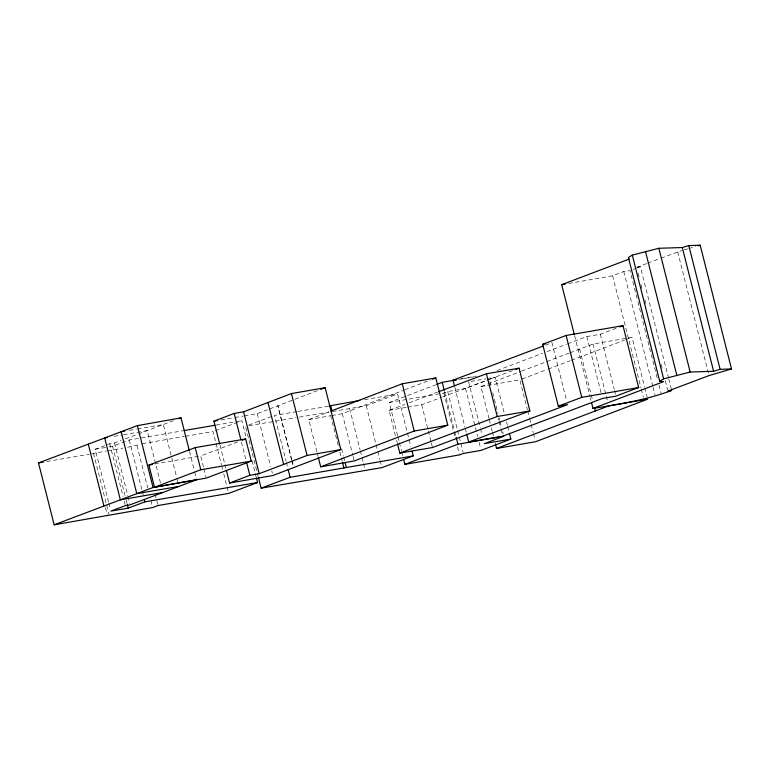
<?xml version="1.0" encoding="UTF-8"?>
<svg xmlns="http://www.w3.org/2000/svg" width="770" height="770" viewBox="0 0 770 770"><rect width="100%" height="100%" fill="white"/><g stroke="black" fill="none" stroke-linecap="round" stroke-linejoin="round"><path stroke-width="0.58" stroke-dasharray="3.85 2.89" d="M568.799 283.437L612.593 275.804L623.758 271.512L630.024 270.597L637.627 300.666M316.922 451.846L308.751 419.573L328.829 411.892M331.889 415.531L342.303 413.711L403.904 390.14M404.924 389.745L430.247 380.053M244.379 415.877L257.267 413.634L267.652 409.678M269.721 408.889L319.54 389.841M397.638 435.724L389.235 402.498L435.618 384.856M389.235 402.498L443.886 393.018L447.717 391.564L465.503 388.484L495.187 377.194L504.466 413.856M545.372 345.22L551.955 342.727L566.749 401.17M497.102 370.534L542.6 353.315M546.998 351.649L566.653 344.209M567.721 343.805L586.836 336.567L600.311 334.247L616.51 328.116M489.027 418.668L480.913 386.588L520.481 371.573M521.559 371.159L568.991 353.17M570.05 352.766L593.083 344.026L632.026 337.289L644.5 386.559M521.983 379.052L547.239 369.465M548.288 369.071L570.281 360.716M571.398 360.293L624.634 340.099M625.683 339.695L632.026 337.289M108.532 501.953L95.201 449.247L109.735 443.761L114.47 442.952L121.034 440.478M125.414 438.823L137.426 434.299M138.513 433.885L173.279 420.776M109.07 446.869L112.584 446.263L129.283 439.968L182.865 430.776M127.618 447.303L140.236 444.463M636.636 267.334L646.617 263.561M647.734 263.147L659.938 258.537M661.045 258.123L681.97 250.568M633.123 269.423L636.222 268.258M637.252 267.873L640.361 266.699L668.447 377.724M215.254 430.709L241.895 420.651L246.246 437.841M237.805 441.932L200.662 455.936L203.607 467.592M395.453 435.781L389.023 410.362L404.914 404.385M409.111 402.806L437.524 392.132M407.686 407.176L421.69 404.789L441.547 397.32M442.635 396.916L488.786 379.562M489.884 379.158L512.676 370.591M248.825 425.03L272.243 416.252M332.573 411.478L366.26 405.752L397.58 394.019L407.147 431.826M91.784 453.8L106.462 450.96M684.241 249.894L687.658 248.893M688.803 248.556L695.628 246.535M154.78 464.041L198.304 456.36M308.751 419.573L330.734 415.733M114.143 436.33L122.42 434.896M123.595 434.694L147.224 430.603L160.564 483.31M220.952 419.948L233.839 417.706M235.004 417.504L243.214 416.079M458.708 379.485L474.002 376.828M470.922 381.4L485.947 378.792M487.102 378.599L495.187 377.194M107.636 450.758L122.911 448.121M480.913 386.588L519.856 379.851L527.392 409.64M129.341 430.363L136.377 429.15M137.541 428.948L163.336 424.52L176.667 477.236M461.297 378.744L476.601 376.106M216.043 425.088L241.895 420.651M95.201 449.247L107.896 447.072M142.373 443.664L184.367 436.455M185.522 436.263L213.03 431.547L221.433 464.772M46.787 461.509L89.416 454.204M637.57 267.18L640.361 266.699M364.518 399.63L397.58 394.019M296.806 411.623L274.476 415.415L286.074 461.249M297.971 411.421L328.299 406.262M248.903 425.704L295.959 417.706M299.405 417.119L329.011 412.085M389.023 410.362L406.522 407.369M677.687 251.838L708.708 374.432M668.745 378.888L671.671 390.448M638.099 273.119L639.273 277.749M641.025 284.688L642.199 289.308M644.827 299.722L646.001 304.342M661.218 364.489L662.393 369.109M665.318 380.678L667.657 389.928M637.926 301.821L644.365 327.269M644.654 328.424L657.532 379.312M658.995 385.096L661.045 393.191M623.758 271.512L652.729 386.001M653.027 387.156L655.068 395.26M644.788 387.705L647.108 396.877M612.593 275.804L640.977 387.993M641.275 389.148L643.316 397.243M600.311 334.247L614.229 389.245M614.518 390.39L615.673 394.981M593.083 344.026L607.289 400.169M586.836 336.567L601.043 392.719M579.646 349.118L592.698 400.679M574.574 335.566L590.09 396.868M590.378 398.023L590.965 400.333M527.691 410.785L529.423 417.667M529.712 418.813L530.876 423.394M531.165 424.539L533.196 432.557M533.485 433.703L534.938 439.439M506.496 421.883L507.363 425.319M507.651 426.464L509.105 432.191M489.855 381.256L491.308 386.992M492.752 392.719L497.969 413.346M499.133 417.927L499.711 420.218M500 421.363L501.453 427.09M502.608 431.672L503.195 433.962M498.219 417.821L498.806 420.112M499.095 421.257L500.827 428.13M501.126 429.285L502.281 433.866M489.316 419.814L490.192 423.25M491.347 427.831L492.213 431.277M492.511 432.422L493.378 435.858M468.612 381.805L480.211 427.629M480.499 428.784L481.953 434.511M465.503 388.484L477.689 436.6M479.133 442.336L480.586 448.063M454.791 387.041L464.936 427.148M465.224 428.293L466.389 432.875M447.717 391.564L457.284 429.381M457.572 430.526L463.078 452.298M444.569 391.507L454.425 430.459M454.714 431.604L455.869 436.195M443.886 393.018L453.453 430.834M453.742 431.98L454.906 436.561M457.515 446.879L459.247 453.751M421.69 404.789L431.046 441.759M431.335 442.914L432.509 447.534M407.436 432.971L408.889 438.698M409.178 439.843L410.92 446.725M397.926 436.869L399.091 441.451M399.38 442.596L401.411 450.623M401.699 451.769L402.854 456.35M396.627 440.401L397.214 442.712M366.26 405.752L375.827 443.568M376.116 444.714L377.57 450.44M377.858 451.586L379.889 459.603M380.178 460.749L381.342 465.34M349.619 408.581L360.052 449.834M360.35 450.979L361.794 456.706M362.083 457.852L363.248 462.433M363.536 463.579L364.691 468.16M342.303 413.711L352.795 455.195M353.093 456.35L354.258 460.961M341.639 448.939L343.372 455.811M343.67 456.957L344.825 461.538M330.619 415.434L338.733 447.514M339.897 452.096L341.052 456.677M341.351 457.832L342.217 461.269M317.211 452.991L318.087 456.456M291.743 459.536L277.845 405.732L291.474 459.584M292.042 460.681L293.486 466.418M291.763 460.73L292.927 465.321M286.363 462.395L287.816 468.122M257.267 413.634L270.607 466.341M271.772 470.922L272.349 473.213M245.765 427.427L257.074 472.116M257.363 473.261L258.239 476.697M252.05 460.758L254.947 472.222M255.236 473.367L256.102 476.803M241.443 442.086L246.082 460.422M220.008 445.233L224.648 463.569M224.936 464.714L226.101 469.296M221.722 465.917L222.597 469.353M223.752 473.935L228.392 492.271M203.906 468.766L205.965 476.919M189.507 451.441L194.387 470.73M194.675 471.856L196.379 478.603M176.956 478.382L177.832 481.818M155.126 494.08L157.744 504.388M137.022 445.676L147.753 488.074M150.939 500.673L152.393 506.41M129.283 439.968L142.046 490.384M142.334 491.53L143.201 494.966M114.47 442.952L127.81 495.659M128.099 496.804L129.841 503.676M112.584 446.263L125.048 495.534M126.213 500.115L127.079 503.561M109.735 443.761L123.065 496.477M124.23 501.058L125.096 504.494M108.82 503.099L110.274 508.826M93.488 453.203L108.859 513.927M105.413 507.651L107.155 514.524"/><path stroke-width="1.16" d="M593.015 408.427C619.715 404.115 646.425 399.948 671.671 390.448L667.946 391.083L709.006 375.587L731.5 368.936L700.19 245.187L688.794 245.591L682.297 247.536L658.851 248.286L632.305 255.111L628.416 257.517L659.726 381.266L663.567 381.66L593.015 408.427L591.553 402.643M659.726 381.266L663.625 378.859L690.161 372.035L713.607 371.284L720.104 369.34L731.5 368.936M330.985 411.065L402.267 383.787L435.81 377.926L447.765 425.175L354.258 460.961L320.715 466.822L318.376 457.601M432.471 379.206L435.81 377.926M320.715 466.822L414.222 431.036L447.765 425.175M219.72 444.088L213.916 421.171L234.196 413.442L243.561 411.815L291.435 393.566L325.152 387.705L340.812 449.574L293.774 467.563M320.667 389.418L325.152 387.705M436.725 384.442L442.25 382.334L456.36 379.889M226.39 470.441L229.576 483.05L249.855 475.321L259.211 473.685L307.086 455.445L340.812 449.574M293.659 467.611L272.927 475.504L229.576 483.05M403.73 459.786L404.885 464.368L457.9 444.213L503.772 436.263L484.272 443.674L510.847 439.064L509.394 433.337M510.847 439.064L481.163 450.354L463.367 453.443L459.536 454.897L404.885 464.368M574.285 334.411L561.696 284.679L629.225 259.057M468.709 442.038L567.615 404.606L558.337 406.204L542.686 344.325L566.094 335.47L622.997 325.662L638.648 387.531L615.962 396.127L602.487 398.446L502.858 436.157L468.709 442.038L466.678 434.02M454.502 385.895L453.049 380.168L543.177 346.057M619.754 326.884L622.997 325.662M558.337 406.204L581.754 397.339L638.648 387.531M496.563 448.458L608.733 405.896L647.685 399.168L535.516 441.73L496.563 448.458L495.408 443.876M256.4 477.949L257.555 482.53L228.68 493.416L158.033 505.534L152.681 507.555L54.16 524.813L38.5 462.934L137.397 425.637L181.008 417.86L189.218 450.286M178.804 418.688L181.008 417.86M148.899 465.08L195.195 447.62L245.678 438.958L251.29 461.105L206.264 478.083L154.501 487.227L148.899 465.08L152.431 464.454M242.309 440.238L245.678 438.958M54.16 524.813L153.057 487.506L196.668 479.729L130.13 504.822L125.385 505.64L110.851 511.116L128.244 508.142L144.943 501.838L257.555 482.53M154.501 487.227L200.797 469.767L251.29 461.105M438.563 391.738L486.409 373.758L519.076 368.185L529.895 410.93L432.509 447.534L399.842 453.106L397.503 443.867M515.881 369.388L519.076 368.185M399.842 453.106L497.228 416.503L529.895 410.93M329.069 405.973L359.86 400.429M258.528 477.843L261.136 488.161L290.136 477.284L413.24 455.888L412.075 451.307M413.24 455.888L381.92 467.631L261.136 488.161M697.909 245.861L700.19 245.187M561.696 284.679L565.247 284.063M107.059 437.562L104.701 437.966L120.351 499.846L162.884 492.473M213.916 421.171L217.438 420.564M542.686 344.325L545.006 343.93M124.653 431.161L121.14 431.768L136.791 493.647L178.987 486.399M453.049 380.168L456.581 379.552M184.04 430.574L214.878 425.29M38.5 462.934L43.236 462.125M688.794 245.591L720.104 369.34M682.297 247.536L713.607 371.284M658.851 248.286L690.161 372.035M645.433 251.241L676.743 374.99M632.305 255.111L663.625 378.859M594.44 407.561L595.306 410.997M566.094 335.47L581.754 397.339M486.409 373.758L497.228 416.503M442.25 382.334L444.271 390.361M456.158 437.341L457.9 444.213M402.267 383.787L414.222 431.036M330.619 405.395L332.072 411.122M345.114 462.683L346.279 467.275M342.506 462.414L343.959 468.141M291.435 393.566L307.086 455.445M288.105 469.267L290.136 477.284M267.998 402.498L283.658 464.377M243.561 411.815L259.211 473.685M234.196 413.442L240.866 439.795M246.669 462.712L249.855 475.321M195.195 447.62L200.797 469.767M137.397 425.637L153.057 487.506M144.365 499.547L144.943 501.838M127.368 504.706L128.244 508.142M88.3 444.155L103.96 506.025"/></g></svg>
